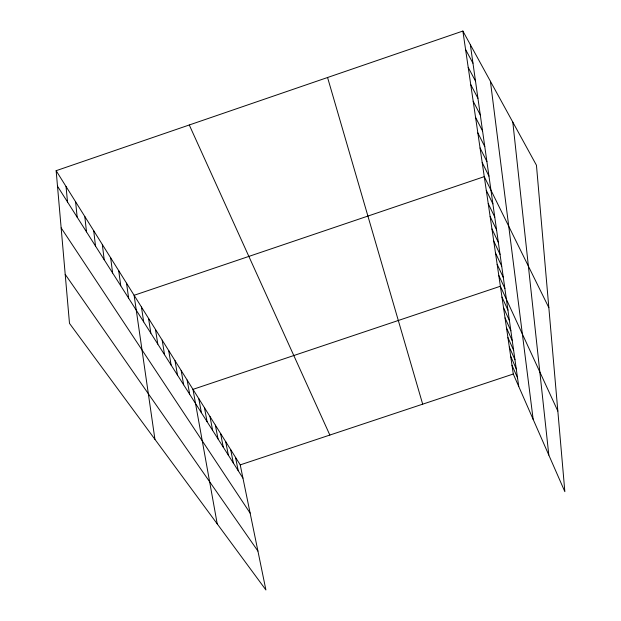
<?xml version="1.0" encoding="UTF-8"?>
<svg xmlns="http://www.w3.org/2000/svg" width="621" height="621" viewBox="0 0 621 621"><rect width="100%" height="100%" fill="white"/><g stroke="black" fill="none" stroke-linecap="round" stroke-linejoin="round"><path stroke-width="0.93" d="M56.146 170.69L240.226 464.873L265.904 589.95L69.49 323.386L56.146 170.69L462.87 31.05L536.451 165.256L564.854 491.677L513.28 374.028L462.87 31.05M240.226 464.873L513.28 374.028M65.205 274.373L257.925 551.075M61.145 227.891L250.131 513.109M57.505 186.23L242.951 478.147M465.587 49.548L472.969 63.21M468.211 67.394L475.5 81.072M470.749 84.619L477.937 98.304M473.194 101.262L480.297 114.939M475.554 117.353L482.571 131.015M477.844 132.91L484.776 146.556M480.056 147.961L486.903 161.584M482.199 162.531L488.96 176.131M548.84 307.659L484.271 176.651L134.113 295.293L154.932 439.35M486.282 190.329L492.888 203.851M488.23 203.595L494.758 217.078M490.124 216.465L496.575 229.894M491.964 228.955L498.337 242.337M493.742 241.08L500.045 254.408M495.473 252.856L501.706 266.13M497.157 264.305L503.32 277.517M498.795 275.429L504.889 288.586M557.837 411.079L500.379 286.25L192.976 389.359L217.226 523.883M501.978 297.094L507.939 310.127M503.522 307.636L509.422 320.599M189.281 124.984L329.852 435.057M505.036 317.89L510.866 330.791M506.503 327.872L512.271 340.704M507.931 337.591L513.637 350.353M509.321 347.061L514.964 359.753M510.672 356.275L516.261 368.897M511.999 365.264L517.526 377.816M327.562 77.509L422.684 404.17M235.506 457.328L238.223 470.702M230.663 449.596L233.364 463.056M225.702 441.655L228.381 455.216M220.602 433.512L223.265 447.167M215.371 425.152L218.018 438.9M209.999 416.567L212.623 430.407M204.48 407.741L207.08 421.682M198.805 398.682L201.383 412.709M187.154 380.06L189.677 394.281M181.177 370.504L183.661 384.81M175.029 360.677L177.474 375.076M168.695 350.562L171.109 365.055M162.182 340.153L164.549 354.731M155.483 329.433L157.796 344.104M148.574 318.394L150.841 333.151M141.456 307.022L143.668 321.864M470.345 44.689L518.752 386.503M126.544 283.192L128.64 298.196M118.727 270.702L120.753 285.792M110.662 257.808L112.611 272.976M490.404 81.273L533.16 419.377M102.325 244.488L104.196 259.733M93.717 230.725L95.494 246.032M84.805 216.488L86.498 231.858M512.806 122.127L548.817 455.084M75.583 201.755L77.175 217.187M66.036 186.494L67.518 201.988"/></g></svg>
